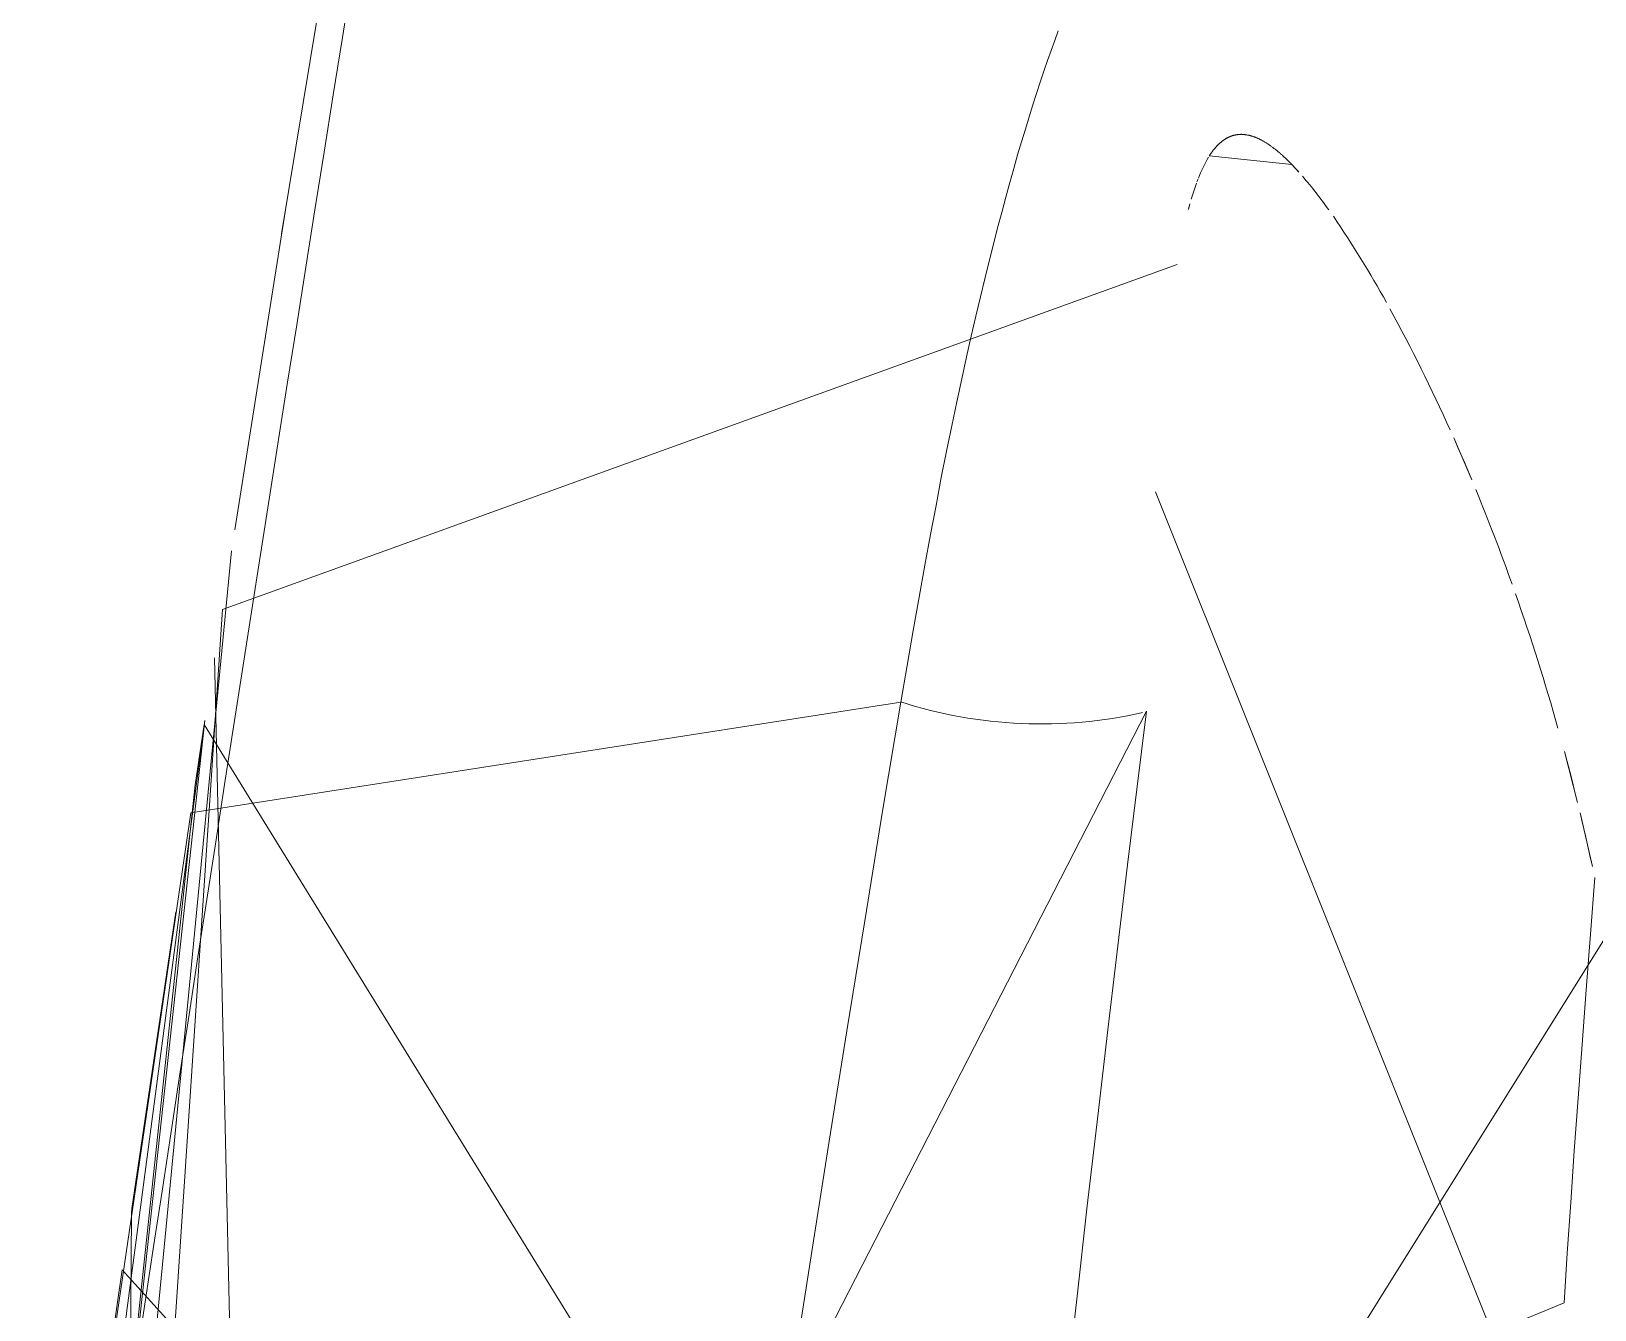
# Model space of a CAD drawing. Header units: millimetres. Extents: x 521 to 148073, y -17811 to 32040.
# Drawn here: x 59580.67 to 59596.84, y 10195.21 to 10208.43 of the extents above; entities that cross this region are included whole.
import ezdxf

# ---------------------------------------------------------------- set-up
doc = ezdxf.new("R2010")
doc.units = ezdxf.units.MM
doc.layers.add('Datové rozvody', color=6, linetype='Continuous')
doc.layers.add('PDF_Geometrie', color=7, linetype='Continuous', true_color=0xbdbdbd)

# ---------------------------------------------------------------- blocks, each defined once
blk = doc.blocks.new('projektor')
at = {"layer": 'PDF_Geometrie', "lineweight": 13}
for points in [[(86383.248, 15263.417), (86383.151, 15263.433), (86396.339, 15261.998), (86383.451, 15263.701), (86382.893, 15253.719)], [(86383.316, 15263.721), (86383.173, 15263.743), (86382.994, 15253.981), (86382.929, 15262.794), (86391.39, 15262.736), (86391.431, 15262.731), (86394.415, 15262.287)], [(86384.127, 15263.707), (86390.484, 15248.322), (86390.983, 15248.29), (86391.492, 15248.255), (86392.012, 15248.22), (86392.542, 15248.181), (86393.082, 15248.142), (86393.631, 15248.101), (86394.19, 15248.058), (86394.76, 15248.014)], [(86382.865, 15263.194), (86382.826, 15263.201), (86398.046, 15261.727)], [(86383.098, 15253.965), (86383.064, 15253.971), (86383.025, 15262.778), (86397.456, 15261.82), (86400.927, 15252.216)], [(86383.008, 15261.573), (86382.96, 15261.581), (86396.969, 15261.898)], [(86398.257, 15261.694), (86401.541, 15261.176)], [(86401.236, 15261.225), (86414.779, 15258.985), (86404.768, 15260.656), (86408.009, 15260.125), (86411.26, 15259.582), (86414.524, 15259.029), (86417.8, 15258.465), (86421.089, 15257.893), (86424.391, 15257.312), (86427.704, 15256.723), (86431.032, 15256.128), (86434.372, 15255.526), (86440.494, 15254.422)], [(86389.549, 15253.336), (86390.519, 15253.226), (86391.457, 15253.119), (86392.359, 15253.014), (86393.23, 15252.911), (86394.072, 15252.811), (86394.888, 15252.713), (86395.676, 15252.617), (86396.435, 15252.525), (86384.113, 15258.845)], [(86396.526, 15254.994), (86396.894, 15254.932), (86397.246, 15254.872), (86397.582, 15254.812), (86397.904, 15254.754), (86398.21, 15254.697), (86398.503, 15254.641), (86398.783, 15254.588), (86399.049, 15254.534), (86399.304, 15254.482), (86399.546, 15254.431), (86399.776, 15254.382), (86399.997, 15254.333), (86400.206, 15254.286), (86400.407, 15254.24), (86400.6, 15254.195), (86400.784, 15254.15), (86400.961, 15254.106), (86401.131, 15254.064), (86401.294, 15254.021), (86401.451, 15253.979), (86401.604, 15253.939), (86401.75, 15253.899), (86401.891, 15253.858), (86402.028, 15253.82), (86402.161, 15253.78), (86402.288, 15253.742), (86402.411, 15253.704), (86402.532, 15253.666), (86402.648, 15253.629), (86402.761, 15253.592), (86402.871, 15253.555), (86402.977, 15253.519), (86403.08, 15253.483), (86403.181, 15253.447), (86403.278, 15253.412)], [(86383.833, 15254.394), (86383.816, 15254.367), (86394.492, 15247.699)], [(86388.505, 15248.428), (86388.622, 15248.422), (86398.64, 15252.433)], [(86401.759, 15252.016), (86401.772, 15252.012), (86401.784, 15252.007)]]:
    blk.add_lwpolyline(points, dxfattribs=at)
for points in [[(86385.465, 15263.599), (86390.814, 15262.828), (86384.268, 15256.904), (86385.397, 15256.74), (86386.523, 15256.574), (86387.647, 15256.406), (86388.767, 15256.237), (86389.884, 15256.065), (86390.999, 15255.891), (86392.11, 15255.715), (86393.219, 15255.538), (86394.325, 15255.358), (86395.427, 15255.178), (86396.526, 15254.994), (86395.411, 15262.138)], [(86383.151, 15263.433), (86383.052, 15263.447), (86395.694, 15262.095), (86396.299, 15262.004), (86382.871, 15253.723)], [(86401.48, 15252.102), (86401.5, 15252.097), (86401.519, 15252.092), (86401.538, 15252.087)], [(86402.065, 15251.204), (86402.06, 15251.198), (86402.055, 15251.192), (86402.05, 15251.186), (86402.045, 15251.18), (86402.039, 15251.174), (86402.033, 15251.167), (86402.028, 15251.16), (86402.023, 15251.154), (86402.017, 15251.148), (86402.011, 15251.141), (86402.004, 15251.135), (86401.998, 15251.129), (86401.993, 15251.122), (86401.986, 15251.116), (86401.98, 15251.109), (86401.973, 15251.102), (86401.967, 15251.095), (86401.96, 15251.089), (86401.953, 15251.082), (86401.946, 15251.075), (86401.932, 15251.062), (86402.018, 15251.893), (86402.021, 15251.891), (86402.024, 15251.889), (86402.027, 15251.887), (86402.03, 15251.885), (86402.033, 15251.883), (86402.037, 15251.88), (86402.039, 15251.878), (86402.043, 15251.876), (86402.046, 15251.874), (86402.049, 15251.871), (86402.052, 15251.869), (86402.054, 15251.867), (86402.058, 15251.865), (86402.06, 15251.863), (86402.063, 15251.861), (86402.066, 15251.859), (86402.068, 15251.857), (86402.072, 15251.855), (86402.075, 15251.853), (86402.077, 15251.851), (86402.08, 15251.849), (86402.083, 15251.846), (86402.085, 15251.844), (86402.088, 15251.842), (86402.09, 15251.84), (86402.093, 15251.838), (86402.095, 15251.836), (86402.098, 15251.834), (86402.1, 15251.832), (86402.103, 15251.83), (86402.106, 15251.827), (86402.108, 15251.825), (86402.11, 15251.823), (86402.113, 15251.821), (86402.115, 15251.819), (86402.117, 15251.817), (86402.12, 15251.815), (86402.122, 15251.812), (86402.124, 15251.809), (86402.126, 15251.807), (86402.129, 15251.805), (86402.132, 15251.803), (86402.133, 15251.801), (86402.136, 15251.799), (86402.137, 15251.796), (86402.14, 15251.794), (86402.141, 15251.792), (86402.144, 15251.79), (86402.145, 15251.788), (86402.148, 15251.785), (86402.15, 15251.783), (86402.152, 15251.781), (86402.154, 15251.779), (86402.155, 15251.776), (86402.158, 15251.774), (86402.159, 15251.772), (86402.162, 15251.769), (86402.163, 15251.767), (86402.166, 15251.765), (86402.167, 15251.763), (86402.169, 15251.76), (86402.171, 15251.758), (86402.172, 15251.756), (86402.174, 15251.752), (86402.176, 15251.75), (86402.178, 15251.747), (86402.18, 15251.745), (86402.181, 15251.743), (86402.183, 15251.74), (86402.185, 15251.738), (86402.185, 15251.735), (86402.187, 15251.733), (86402.189, 15251.73), (86402.191, 15251.728), (86402.193, 15251.725), (86402.194, 15251.723), (86402.196, 15251.72), (86402.197, 15251.718), (86402.198, 15251.715), (86402.2, 15251.713), (86402.201, 15251.71), (86402.202, 15251.708), (86402.204, 15251.705), (86402.205, 15251.702), (86402.206, 15251.7), (86402.207, 15251.697), (86402.209, 15251.693), (86402.21, 15251.691), (86402.211, 15251.688), (86402.212, 15251.685), (86402.214, 15251.682), (86402.215, 15251.68), (86402.216, 15251.677), (86402.217, 15251.674), (86402.218, 15251.671), (86402.219, 15251.668), (86402.22, 15251.665), (86402.221, 15251.663), (86402.223, 15251.66), (86402.223, 15251.657), (86402.224, 15251.654), (86402.225, 15251.651), (86402.226, 15251.648), (86402.227, 15251.645), (86402.228, 15251.642), (86402.228, 15251.639), (86402.228, 15251.634), (86402.229, 15251.631), (86402.23, 15251.628), (86402.231, 15251.625), (86402.231, 15251.622), (86402.232, 15251.619), (86402.232, 15251.615), (86402.232, 15251.612), (86402.233, 15251.609), (86402.233, 15251.605), (86402.234, 15251.602), (86402.234, 15251.599), (86402.234, 15251.595), (86402.235, 15251.592), (86402.235, 15251.588), (86402.235, 15251.585), (86402.235, 15251.581), (86402.235, 15251.576), (86402.236, 15251.573), (86402.236, 15251.569), (86402.235, 15251.565), (86402.235, 15251.562), (86402.235, 15251.558), (86402.235, 15251.554), (86402.235, 15251.55), (86402.234, 15251.546), (86402.234, 15251.542), (86402.233, 15251.538), (86402.233, 15251.534), (86402.232, 15251.53), (86402.232, 15251.526), (86402.232, 15251.522), (86402.231, 15251.517), (86402.23, 15251.513), (86402.229, 15251.508), (86402.228, 15251.504), (86402.228, 15251.499), (86402.227, 15251.495), (86402.226, 15251.491), (86402.224, 15251.486), (86402.223, 15251.482), (86402.222, 15251.477), (86402.221, 15251.472), (86402.219, 15251.467), (86402.217, 15251.463), (86402.216, 15251.457), (86402.215, 15251.452), (86402.213, 15251.447), (86402.211, 15251.442), (86402.209, 15251.437), (86402.207, 15251.432), (86402.206, 15251.427), (86402.203, 15251.422), (86402.202, 15251.417), (86402.199, 15251.412), (86402.197, 15251.407), (86402.194, 15251.402), (86402.193, 15251.396), (86402.19, 15251.391), (86402.187, 15251.386), (86402.184, 15251.38), (86402.181, 15251.375), (86402.179, 15251.37), (86402.176, 15251.365), (86402.173, 15251.36), (86402.17, 15251.354), (86402.167, 15251.349), (86402.164, 15251.343), (86402.161, 15251.337), (86402.157, 15251.332), (86402.154, 15251.326), (86402.15, 15251.321), (86402.147, 15251.315), (86402.144, 15251.31), (86402.14, 15251.304), (86402.136, 15251.299), (86402.132, 15251.293), (86402.128, 15251.287), (86402.124, 15251.281), (86402.12, 15251.275), (86402.116, 15251.269), (86402.112, 15251.264), (86402.108, 15251.258), (86402.104, 15251.252), (86402.098, 15251.246), (86402.094, 15251.241), (86402.089, 15251.235), (86402.085, 15251.229), (86402.08, 15251.222), (86402.075, 15251.216), (86402.07, 15251.21)], [(86401.932, 15251.062), (86401.918, 15251.048), (86401.903, 15251.034), (86401.888, 15251.02), (86401.873, 15251.006), (86401.856, 15250.991)], [(86399.183, 15249.433), (86399.104, 15249.398), (86399.024, 15249.364), (86398.945, 15249.329), (86398.857, 15249.292), (86398.762, 15249.252)], [(86396.029, 15248.319), (86395.927, 15248.293), (86395.826, 15248.265), (86395.723, 15248.239), (86395.62, 15248.213), (86395.516, 15248.187)], [(86395.411, 15248.162), (86395.305, 15248.136), (86395.198, 15248.112), (86395.09, 15248.086), (86394.981, 15248.062), (86394.871, 15248.038)]]:
    blk.add_lwpolyline(points, close=True, dxfattribs=at)
for centre, radius, start, end in [((86146.309, 13655.533), 1625.509, 78.9474, 81.587229), ((86400.898, 15253.584), 4.593, 162.1224, 192.8465), ((86400.823, 15249.443), 2.738, 70.2994, 73.9015), ((86401.324, 15250.771), 1.318, 58.7937, 69.0697), ((86398.903, 15254.342), 4.467, 305.1661, 310.6673), ((86395.578, 15259.145), 10.31, 298.795, 304.4575), ((86391.974, 15265.642), 17.74, 294.2618, 298.6576), ((86390.975, 15267.83), 20.144, 289.532, 292.4407), ((86390.583, 15268.738), 21.131, 285.588, 289.4384)]:
    blk.add_arc(centre, radius, start, end, dxfattribs=at)

msp = doc.modelspace()

# ---------------------------------------------------------------- block references
at = {"layer": 'Datové rozvody', "xscale": 1.027900945623324, "yscale": 1.027900945623324, "zscale": 1.027900945623324, "rotation": 90.00000000000024}
msp.add_blockref('projektor', (75270.286, -78605.574), dxfattribs=at)

doc.saveas('drawing.dxf')
